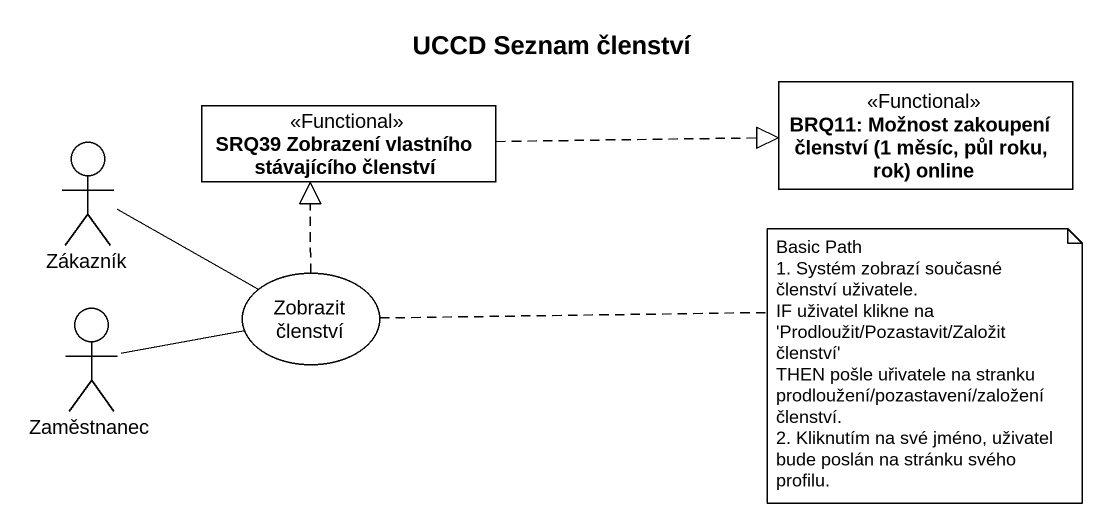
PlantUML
@startuml
title UCCD Seznam členství
allowmixing
hide circle
hide empty members
actor Zákazník
class "SRQ39 Zobrazení vlastního stávajícího členství" as SRQ39_Zobrazení_vlastního <<Functional>>
class "BRQ11: Možnost zakoupení členství (1 měsíc, půl roku, rok) online" as BRQ11_Možnost_zakoupení <<Functional>>
actor Zaměstnanec
usecase "Zobrazit členství" as Zobrazit_členství
Zákazník -right- Zobrazit_členství
SRQ39_Zobrazení_vlastního .right.|> BRQ11_Možnost_zakoupení
Zaměstnanec -right- Zobrazit_členství
Zobrazit_členství .up.|> SRQ39_Zobrazení_vlastního
note right of Zobrazit_členství
  Basic Path
  1. Systém zobrazí současné členství uživatele.
  IF uživatel klikne na 'Prodloužit/Pozastavit/Založit členství'
  THEN pošle uřivatele na stranku prodloužení/pozastavení/založení členství.
  2. Kliknutím na své jméno, uživatel bude poslán na stránku svého profilu.
end note
@enduml
